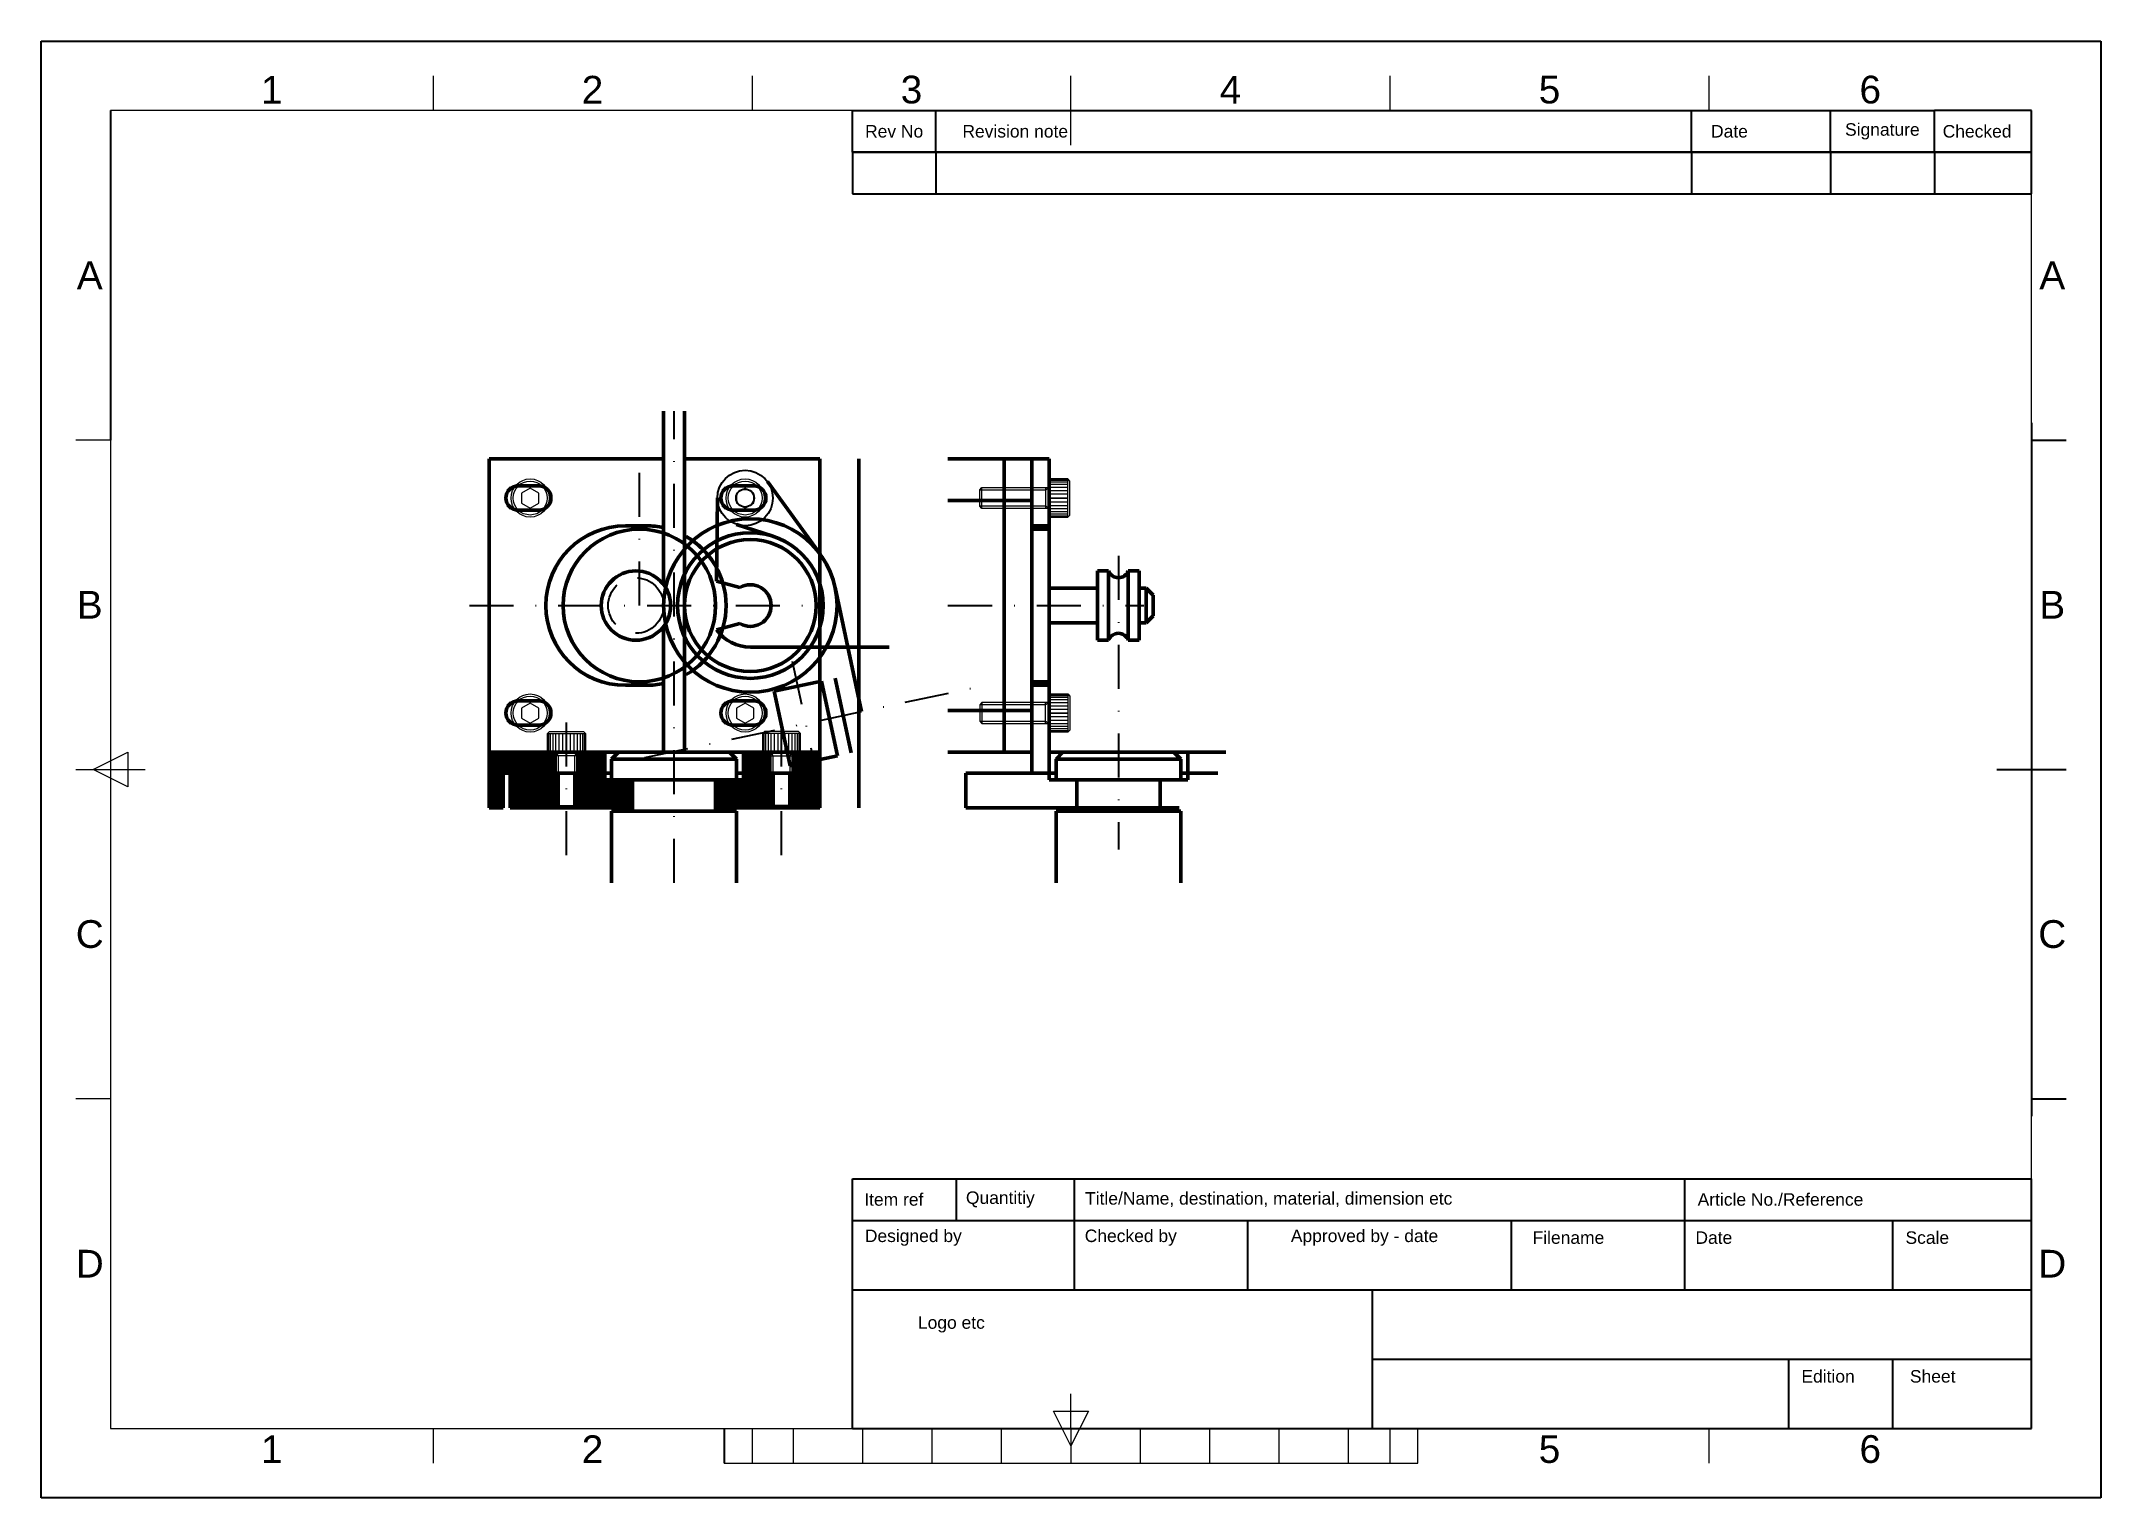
# Model space of a CAD drawing. Header units: millimetres. Extents: x 0 to 297, y 0 to 210.
import ezdxf

# ---------------------------------------------------------------- set-up
doc = ezdxf.new("R2010")
doc.units = ezdxf.units.MM
doc.linetypes.add('DASHDOT2', pattern=[12.7, 6.35, -3.175, 0, -3.175])
doc.linetypes.add('DASHED2', pattern=[9.525, 6.35, -3.175])
doc.layers.get('0').update_dxf_attribs({"linetype": 'CONTINUOUS', "lineweight": 25, "true_color": 0xffffff})
for name, color, linetype, lineweight, true_color in [('axes', 2, 'DASHDOT2', 25, 0xffff00), ('Border', 7, 'CONTINUOUS', 25, 0xffffff), ('continu', 3, 'CONTINUOUS', 50, 0x00ff00), ('hatch', 2, 'CONTINUOUS', 25, 0xffff00), ('hidden', 2, 'DASHED2', 25, 0xffff00), ('NULL', 4, 'CONTINUOUS', 5, 0x00ffff), ('Revision', 7, 'CONTINUOUS', 25, 0xffffff), ('Title', 7, 'CONTINUOUS', 25, 0xffffff)]:
    doc.layers.add(name, color=color, linetype=linetype, lineweight=lineweight, true_color=true_color)
doc.styles.add('textstyle27', font='')
doc.styles.add('textstyle28', font='')
doc.styles.add('textstyle29', font='')
doc.styles.add('textstyle30', font='')
doc.styles.add('textstyle31', font='')
doc.styles.add('textstyle32', font='')
doc.styles.add('textstyle33', font='')
doc.styles.add('textstyle34', font='')
doc.styles.add('textstyle35', font='')
doc.styles.add('textstyle36', font='')
doc.styles.add('textstyle37', font='')
doc.styles.add('textstyle38', font='')
doc.styles.add('textstyle39', font='')
doc.styles.add('textstyle40', font='')
doc.styles.add('textstyle41', font='')
doc.styles.add('textstyle42', font='')
doc.styles.add('textstyle43', font='')
doc.styles.add('textstyle44', font='')
doc.styles.add('textstyle45', font='')
doc.styles.add('textstyle46', font='')
doc.styles.add('textstyle47', font='')
doc.styles.add('textstyle48', font='')
doc.styles.add('textstyle49', font='')
doc.styles.add('textstyle50', font='')
doc.styles.add('textstyle51', font='')
doc.styles.add('textstyle52', font='')
doc.styles.add('textstyle53', font='')
doc.styles.add('textstyle54', font='')
doc.styles.add('textstyle55', font='')
doc.styles.add('textstyle56', font='')
doc.styles.add('textstyle57', font='')
doc.styles.add('textstyle58', font='')
doc.styles.add('textstyle59', font='')
doc.styles.add('textstyle60', font='')
doc.styles.add('textstyle61', font='')
doc.styles.add('textstyle62', font='')
doc.styles.get('textstyle27').set_extended_font_data('Arial')
doc.styles.get('textstyle28').set_extended_font_data('Arial')
doc.styles.get('textstyle29').set_extended_font_data('Arial')
doc.styles.get('textstyle30').set_extended_font_data('Arial')
doc.styles.get('textstyle31').set_extended_font_data('Arial')
doc.styles.get('textstyle32').set_extended_font_data('Arial')
doc.styles.get('textstyle33').set_extended_font_data('Arial')
doc.styles.get('textstyle34').set_extended_font_data('Arial')
doc.styles.get('textstyle35').set_extended_font_data('Arial')
doc.styles.get('textstyle36').set_extended_font_data('Arial')
doc.styles.get('textstyle37').set_extended_font_data('Arial')
doc.styles.get('textstyle38').set_extended_font_data('Arial')
doc.styles.get('textstyle39').set_extended_font_data('Arial')
doc.styles.get('textstyle40').set_extended_font_data('Arial')
doc.styles.get('textstyle41').set_extended_font_data('Arial')
doc.styles.get('textstyle42').set_extended_font_data('Arial')
doc.styles.get('textstyle43').set_extended_font_data('Arial')
doc.styles.get('textstyle44').set_extended_font_data('Arial')
doc.styles.get('textstyle45').set_extended_font_data('Arial')
doc.styles.get('textstyle46').set_extended_font_data('Arial')
doc.styles.get('textstyle47').set_extended_font_data('Arial')
doc.styles.get('textstyle48').set_extended_font_data('Arial')
doc.styles.get('textstyle49').set_extended_font_data('Arial')
doc.styles.get('textstyle50').set_extended_font_data('Arial')
doc.styles.get('textstyle51').set_extended_font_data('Arial')
doc.styles.get('textstyle52').set_extended_font_data('Arial')
doc.styles.get('textstyle53').set_extended_font_data('Arial')
doc.styles.get('textstyle54').set_extended_font_data('Arial')
doc.styles.get('textstyle55').set_extended_font_data('Arial')
doc.styles.get('textstyle56').set_extended_font_data('Arial')
doc.styles.get('textstyle57').set_extended_font_data('Arial')
doc.styles.get('textstyle58').set_extended_font_data('Arial')
doc.styles.get('textstyle59').set_extended_font_data('Arial')
doc.styles.get('textstyle60').set_extended_font_data('Arial')
doc.styles.get('textstyle61').set_extended_font_data('Arial')
doc.styles.get('textstyle62').set_extended_font_data('Arial')
pattern_1 = [(45, (0, 0), (-0.08838835, 0.08838835), [])]

# ---------------------------------------------------------------- blocks, each defined once
blk = doc.blocks.new('M3_DIN912_t')
at = {"layer": 'NULL', "color": 4, "linetype": 'CONTINUOUS', "true_color": 0x00ffff}
for p, q in [((0, 1.443376), (-1.25, 0.721688)), ((-1.25, 0.721688), (-1.25, -0.721688)), ((1.25, 0.721688), (0, 1.443376)), ((1.25, -0.721688), (1.25, 0.721688)), ((-1.25, -0.721688), (0, -1.443376)), ((0, -1.443376), (1.25, -0.721688))]:
    blk.add_line(p, q, dxfattribs=at)
blk.add_circle((0, 0), 2.75, dxfattribs=at)
at = {"layer": 'NULL', "color": 2, "linetype": 'CONTINUOUS', "true_color": 0xffff00}
blk.add_circle((0, 0), 2.45, dxfattribs=at)
blk = doc.blocks.new('M3x8_DIN912_f')
at = {"layer": 'NULL', "color": 4, "linetype": 'CONTINUOUS', "true_color": 0x00ffff}
for p, q in [((-2.45, 3), (-2.75, 2.7)), ((2.45, 3), (-2.45, 3)), ((2.75, 2.7), (2.45, 3)), ((-2.75, 2.7), (-2.75, 0)), ((-2.75, 0), (2.75, 0)), ((-1.5, -7.6935), (-1.5, 0)), ((1.5, 0), (1.5, -7.6935)), ((2.75, 0), (2.75, 2.7)), ((-1.5, -0.530874), (1.5, -0.530874)), ((-1.1935, -8), (-1.5, -7.6935)), ((1.5, -7.6935), (-1.5, -7.6935)), ((1.1935, -8), (-1.1935, -8)), ((1.5, -7.6935), (1.1935, -8))]:
    blk.add_line(p, q, dxfattribs=at)
at = {"layer": 'NULL', "color": 2, "linetype": 'CONTINUOUS', "true_color": 0xffff00}
for p, q in [((2.75, 2.7), (-2.75, 2.7)), ((-2.701015, 2.7), (-2.701015, 0)), ((-2.547223, 2.7), (-2.547223, 0)), ((-2.294501, 2.7), (-2.294501, 0)), ((-1.952663, 2.7), (-1.952663, 0)), ((-1.534986, 2.7), (-1.534986, 0)), ((-1.1935, -0.530874), (-1.5, 0)), ((-1.057692, 2.7), (-1.057692, 0)), ((-0.539319, 2.7), (-0.539319, 0)), ((0, 0), (0, 2.7)), ((0, 2.7), (0, 0)), ((0.539319, 0), (0.539319, 2.7)), ((1.057692, 0), (1.057692, 2.7)), ((1.5, 0), (1.1935, -0.530874)), ((1.534986, 0), (1.534986, 2.7)), ((1.952663, 0), (1.952663, 2.7)), ((2.294501, 0), (2.294501, 2.7)), ((2.547223, 0), (2.547223, 2.7)), ((2.701015, 0), (2.701015, 2.7)), ((-1.1935, -8), (-1.1935, -0.530874)), ((1.1935, -0.530874), (1.1935, -8))]:
    blk.add_line(p, q, dxfattribs=at)
blk = doc.blocks.new('M3x10_DIN912_f')
at = {"layer": 'NULL', "color": 4, "linetype": 'CONTINUOUS', "true_color": 0x00ffff}
for p, q in [((-2.45, 3), (-2.75, 2.7)), ((2.45, 3), (-2.45, 3)), ((2.75, 2.7), (2.45, 3)), ((-2.75, 2.7), (-2.75, 0)), ((-2.75, 0), (2.75, 0)), ((-1.5, -9.6935), (-1.5, 0)), ((1.5, 0), (1.5, -9.6935)), ((2.75, 0), (2.75, 2.7)), ((-1.5, -0.530874), (1.5, -0.530874)), ((-1.1935, -10), (-1.5, -9.6935)), ((1.5, -9.6935), (-1.5, -9.6935)), ((1.1935, -10), (-1.1935, -10)), ((1.5, -9.6935), (1.1935, -10))]:
    blk.add_line(p, q, dxfattribs=at)
at = {"layer": 'NULL', "color": 2, "linetype": 'CONTINUOUS', "true_color": 0xffff00}
for p, q in [((2.75, 2.7), (-2.75, 2.7)), ((-2.701015, 2.7), (-2.701015, 0)), ((-2.547223, 2.7), (-2.547223, 0)), ((-2.294501, 2.7), (-2.294501, 0)), ((-1.952663, 2.7), (-1.952663, 0)), ((-1.534986, 2.7), (-1.534986, 0)), ((-1.1935, -0.530874), (-1.5, 0)), ((-1.057692, 2.7), (-1.057692, 0)), ((-0.539319, 2.7), (-0.539319, 0)), ((0, 0), (0, 2.7)), ((0, 2.7), (0, 0)), ((0.539319, 0), (0.539319, 2.7)), ((1.057692, 0), (1.057692, 2.7)), ((1.5, 0), (1.1935, -0.530874)), ((1.534986, 0), (1.534986, 2.7)), ((1.952663, 0), (1.952663, 2.7)), ((2.294501, 0), (2.294501, 2.7)), ((2.547223, 0), (2.547223, 2.7)), ((2.701015, 0), (2.701015, 2.7)), ((-1.1935, -10), (-1.1935, -0.530874)), ((1.1935, -0.530874), (1.1935, -10))]:
    blk.add_line(p, q, dxfattribs=at)
blk = doc.blocks.new('Revision')
at = {"layer": 'Revision'}
for p, q in [((-170, 0), (-14, 0)), ((-170, -6), (-170, 0)), ((-158, -6), (-158, 0)), ((-49, -6), (-49, 0)), ((-29, -6), (-29, 0)), ((0, 0), (-14, 0)), ((-14, -6), (-14, 0)), ((0, -6), (0, 0)), ((0, -6), (-170, -6)), ((-170, -6), (-170, -12)), ((-170, -6), (-170, -6)), ((-170, -6), (-158, -6)), ((-158, -6), (-158, -12)), ((-158, -6), (-49, -6)), ((-49, -6), (-49, -12)), ((-49, -6), (-29, -6)), ((-29, -6), (-29, -12)), ((-29, -6), (-14, -6)), ((-14, -6), (-14, -12)), ((-14, -6), (0, -6)), ((0, -12), (0, -6)), ((-170, -12), (0, -12))]:
    blk.add_line(p, q, dxfattribs=at)
at = {"layer": 'Revision', "char_height": 1.8, "attachment_point": 5}
for s, insert, style in [('Rev No', (-164, -3), 'textstyle31'), ('Revision note', (-146.54, -3), 'textstyle27'), ('Date', (-43.55, -3), 'textstyle28'), ('Signature', (-21.5, -3), 'textstyle29'), ('Checked', (-7.84, -3), 'textstyle30')]:
    blk.add_mtext(s, dxfattribs=dict(at, insert=insert, style=style))
blk = doc.blocks.new('Title')
at = {"layer": 'Title'}
for p, q in [((-170, 36), (0, 36)), ((-170, 30), (-170, 36)), ((-155, 30), (-155, 36)), ((-138, 30), (-138, 36)), ((-50, 30), (-50, 36)), ((0, 0), (0, 36)), ((-170, 30), (0, 30)), ((-170, 0), (-170, 30)), ((-138, 20), (-138, 30)), ((-113, 20), (-113, 30)), ((-75, 20), (-75, 30)), ((-50, 20), (-50, 30)), ((-20, 20), (-20, 30)), ((-170, 20), (0, 20)), ((-95, 0), (-95, 20)), ((-95, 10), (0, 10)), ((-35, 0), (-35, 10)), ((-20, 0), (-20, 10)), ((0, 0), (0, 10)), ((-170, 0), (0, 0))]:
    blk.add_line(p, q, dxfattribs=at)
at = {"layer": 'Title', "char_height": 1.8, "attachment_point": 5}
for s, insert, style in [('Item ref', (-164.05, 33), 'textstyle43'), ('Quantitiy', (-148.69, 33), 'textstyle42'), ('Title/Name, destination, material, dimension etc', (-109.99, 33), 'textstyle44'), ('Article No./Reference', (-36.19, 33), 'textstyle32'), ('Designed by', (-161.24, 27.5), 'textstyle33'), ('Checked by', (-129.88, 27.5), 'textstyle34'), ('Approved by - date', (-96.17, 27.5), 'textstyle35'), ('Filename', (-66.77, 27.5), 'textstyle36'), ('Date', (-45.8, 27.5), 'textstyle37'), ('Scale', (-15.02, 27.5), 'textstyle38'), ('Logo etc', (-155.75, 15), 'textstyle41'), ('Edition', (-29.33, 7.5), 'textstyle39'), ('Sheet', (-14.24, 7.5), 'textstyle40')]:
    blk.add_mtext(s, dxfattribs=dict(at, insert=insert, style=style))
blk = doc.blocks.new('iso_en_a4_metric_landscape_aec')
at = {"layer": 'Border'}
for p, q in [((0, 0), (0, 210)), ((0, 210), (297, 210)), ((297, 210), (297, 0)), ((10, 200), (10, 152.5)), ((287, 155), (287, 55)), ((287, 152.5), (292, 152.5)), ((282, 105), (292, 105)), ((287, 57.5), (292, 57.5)), ((98.5, 10), (98.5, 5)), ((297, 0), (0, 0))]:
    blk.add_line(p, q, dxfattribs=at)
at = {"layer": 'Border', "color": 0, "linetype": 'CONTINUOUS', "lineweight": 0}
for p, q in [((56.5, 205), (56.5, 200)), ((102.5, 205), (102.5, 200)), ((148.5, 195), (148.5, 205)), ((194.5, 205), (194.5, 200)), ((240.5, 205), (240.5, 200)), ((10, 200), (10, 200)), ((10, 200), (10, 200)), ((56.5, 200), (10, 200)), ((56.5, 200), (56.5, 200)), ((102.5, 200), (56.5, 200)), ((148.5, 200), (102.5, 200)), ((194.5, 200), (148.5, 200)), ((240.5, 200), (194.5, 200)), ((287, 200), (240.5, 200)), ((287, 200), (287, 200)), ((287, 155), (287, 200)), ((287, 200), (287, 200)), ((10, 152.5), (5, 152.5)), ((10, 152.5), (10, 105)), ((7.5, 105), (12.5, 107.5)), ((12.5, 107.5), (12.5, 102.5)), ((5, 105), (15, 105)), ((12.5, 102.5), (7.5, 105)), ((10, 105), (10, 57.5)), ((10, 57.5), (5, 57.5)), ((10, 57.5), (10, 10)), ((287, 10), (287, 55)), ((148.5, 10), (148.5, 15)), ((148.5, 7.5), (146, 12.5)), ((146, 12.5), (151, 12.5)), ((151, 12.5), (148.5, 7.5)), ((10, 10), (10, 10)), ((10, 10), (56.5, 10)), ((56.5, 10), (56.5, 5)), ((56.5, 10), (56.5, 10)), ((56.5, 10), (102.5, 10)), ((98.5, 10), (198.5, 10)), ((102.5, 10), (102.5, 5)), ((102.5, 10), (148.5, 10)), ((108.5, 5), (108.5, 10)), ((118.5, 5), (118.5, 10)), ((128.5, 5), (128.5, 10)), ((138.5, 5), (138.5, 10)), ((148.5, 10), (148.5, 5)), ((148.5, 10), (194.5, 10)), ((158.5, 5), (158.5, 10)), ((168.5, 5), (168.5, 10)), ((178.5, 5), (178.5, 10)), ((188.5, 5), (188.5, 10)), ((194.5, 10), (194.5, 5)), ((194.5, 10), (240.5, 10)), ((198.5, 5), (198.5, 10)), ((240.5, 10), (240.5, 5)), ((240.5, 10), (287, 10)), ((287, 10), (287, 10)), ((98.5, 5), (198.5, 5))]:
    blk.add_line(p, q, dxfattribs=at)
for name, p in [('Revision', (287, 200)), ('Title', (287, 10))]:
    blk.add_blockref(name, p)
at = {"layer": 'Border', "char_height": 4, "attachment_point": 5}
for s, insert, style in [('1', (33.25, 203), 'textstyle53'), ('2', (79.5, 203), 'textstyle55'), ('3', (125.5, 203), 'textstyle57'), ('4', (171.5, 203), 'textstyle58'), ('5', (217.5, 203), 'textstyle59'), ('6', (263.75, 203), 'textstyle61'), ('A', (7, 176.25), 'textstyle45'), ('A', (290, 176.25), 'textstyle46'), ('B', (7, 128.75), 'textstyle51'), ('B', (290, 128.75), 'textstyle52'), ('C', (7, 81.25), 'textstyle49'), ('C', (290, 81.25), 'textstyle50'), ('D', (7, 33.75), 'textstyle47'), ('D', (290, 33.75), 'textstyle48'), ('1', (33.25, 7), 'textstyle54'), ('2', (79.5, 7), 'textstyle56'), ('5', (217.5, 7), 'textstyle60'), ('6', (263.75, 7), 'textstyle62')]:
    blk.add_mtext(s, dxfattribs=dict(at, insert=insert, style=style))

msp = doc.modelspace()

# ---------------------------------------------------------------- hatches: boundary and pattern name
at = {"layer": 'hatch'}
h = msp.add_hatch(dxfattribs=at)
h.set_pattern_fill('ANSI31', color=256, scale=0.5, style=0)
h.set_pattern_definition(pattern_1)
h.paths.add_polyline_path([(64.61, 99.49), (64.61, 107.49), (74.01, 107.49), (74.01, 104.49), (66.61, 104.49), (66.61, 99.49)])
h = msp.add_hatch(dxfattribs=at)
h.set_pattern_fill('ANSI31', color=256, scale=0.5, style=0)
h.set_pattern_definition(pattern_1)
h.paths.add_polyline_path([(77.51, 104.49), (81.26, 104.49), (81.26, 107.49), (77.51, 107.49)])
h = msp.add_hatch(dxfattribs=at)
h.set_pattern_fill('ANSI31', color=256, scale=0.5, style=0)
h.set_pattern_definition(pattern_1)
h.paths.add_polyline_path([(101.26, 104.49), (105.01, 104.49), (105.01, 107.49), (101.26, 107.49)])
h = msp.add_hatch(dxfattribs=at)
h.set_pattern_fill('ANSI31', color=256, scale=0.5, style=0)
h.set_pattern_definition(pattern_1)
h.paths.add_polyline_path([(112.26, 104.49), (108.51, 104.49), (108.51, 107.49), (112.26, 107.49)])
h = msp.add_hatch(dxfattribs=at)
h.set_pattern_fill('ANSI31', color=256, scale=0.5, angle=90, style=0)
h.set_pattern_definition(pattern_1)
h.paths.add_polyline_path([(67.61, 99.49), (74.56, 99.49), (74.56, 104.49), (67.61, 104.49)])
h = msp.add_hatch(dxfattribs=at)
h.set_pattern_fill('ANSI31', color=256, scale=0.5, angle=90, style=0)
h.set_pattern_definition(pattern_1)
h.paths.add_polyline_path([(76.95, 104.49), (81.26, 104.49), (81.26, 103.49), (85.26, 103.49), (85.26, 99.49), (76.95, 99.49)])
h = msp.add_hatch(dxfattribs=at)
h.set_pattern_fill('ANSI31', color=256, scale=0.5, angle=90, style=0)
h.set_pattern_definition(pattern_1)
h.paths.add_polyline_path([(101.26, 103.49), (101.26, 104.49), (105.56, 104.49), (105.56, 99.49), (97.26, 99.49), (97.26, 103.49)])
h = msp.add_hatch(dxfattribs=at)
h.set_pattern_fill('ANSI31', color=256, scale=0.5, angle=90, style=0)
h.set_pattern_definition(pattern_1)
h.paths.add_polyline_path([(107.95, 104.49), (112.26, 104.49), (112.26, 99.49), (107.95, 99.49)])

# ---------------------------------------------------------------- linework, layer by layer
for radius in [4, 1.3]:
    msp.add_circle((101.51, 144.14), radius)
at = {"layer": 'axes'}
for p, q in [((91.26, 88.64), (91.26, 156.64)), ((86.26, 128.64), (86.26, 148.64)), ((155.34, 135.79), (155.34, 93.49)), ((61.76, 128.64), (110.76, 128.64)), ((130.76, 128.64), (159, 128.64)), ((112.34, 101.86), (108.18, 121.43)), ((87.05, 106.71), (134.98, 116.9)), ((75.76, 92.64), (75.76, 112.64)), ((106.76, 92.64), (106.76, 112.64))]:
    msp.add_line(p, q, dxfattribs=at)
at = {"layer": 'continu'}
for p, q in [((89.76, 131.64), (89.76, 156.64)), ((92.76, 107.49), (92.76, 156.64)), ((64.61, 99.49), (64.61, 149.79)), ((64.61, 149.79), (89.76, 149.79)), ((92.76, 149.79), (112.26, 149.79)), ((112.26, 99.49), (112.26, 149.79)), ((117.91, 99.49), (117.91, 149.79)), ((130.76, 149.79), (145.34, 149.79)), ((138.84, 149.79), (138.84, 107.49)), ((142.84, 149.79), (142.84, 104.49)), ((145.34, 149.79), (145.34, 107.49)), ((68.76, 145.89), (71.76, 145.89)), ((99.76, 145.89), (102.76, 145.89)), ((112.37, 135.99), (104.74, 146.5)), ((97.39, 132.15), (97.51, 144.19)), ((130.76, 143.79), (142.84, 143.79)), ((68.76, 142.39), (71.76, 142.39)), ((84.26, 140.14), (87.26, 140.14)), ((99.76, 142.39), (102.76, 142.39)), ((105.52, 138.63), (100.26, 140.34)), ((142.84, 140.14), (145.34, 140.14)), ((142.84, 139.64), (145.34, 139.64)), ((100.76, 131.24), (97.39, 132.15)), ((118.29, 113.35), (114.48, 131.24)), ((145.34, 131.14), (152.34, 131.14)), ((152.34, 128.64), (152.34, 133.64)), ((152.34, 133.64), (153.92, 133.64)), ((153.92, 133.64), (153.92, 128.64)), ((158.34, 133.64), (156.75, 133.64)), ((156.75, 133.64), (156.75, 128.64)), ((158.34, 128.64), (158.34, 133.64)), ((158.34, 131.14), (159.34, 131.14)), ((159.34, 131.14), (159.34, 128.64)), ((159.34, 131.14), (160.34, 130.14)), ((152.34, 128.64), (152.34, 123.64)), ((153.92, 123.64), (153.92, 128.64)), ((156.75, 123.64), (156.75, 128.64)), ((158.34, 128.64), (158.34, 123.64)), ((159.34, 126.14), (159.34, 128.64)), ((160.34, 130.14), (160.34, 128.64)), ((160.34, 127.14), (160.34, 128.64)), ((89.76, 107.49), (89.76, 125.64)), ((100.76, 126.05), (97.39, 125.14)), ((145.34, 126.14), (152.34, 126.14)), ((158.34, 126.14), (159.34, 126.14)), ((159.34, 126.14), (160.34, 127.14)), ((102.26, 122.64), (122.26, 122.64)), ((152.34, 123.64), (153.92, 123.64)), ((158.34, 123.64), (156.75, 123.64)), ((84.26, 117.14), (87.26, 117.14)), ((105.69, 116.3), (112.54, 117.75)), ((107.98, 105.54), (105.69, 116.3)), ((114.82, 106.99), (112.54, 117.75)), ((116.78, 107.41), (114.49, 118.17)), ((142.84, 117.64), (145.34, 117.64)), ((142.84, 117.14), (145.34, 117.14)), ((68.76, 114.89), (71.76, 114.89)), ((99.76, 114.89), (102.76, 114.89)), ((130.76, 113.49), (142.84, 113.49)), ((68.76, 111.39), (71.76, 111.39)), ((99.76, 111.39), (102.76, 111.39)), ((83.26, 107.49), (64.61, 107.49)), ((74.01, 107.49), (74.01, 104.49)), ((77.51, 107.49), (77.51, 104.49)), ((77.51, 107.11), (77.51, 104.49)), ((81.26, 103.49), (81.26, 107.49)), ((82.26, 106.49), (83.26, 107.49)), ((83.26, 107.49), (91.26, 107.49)), ((91.26, 107.49), (99.26, 107.49)), ((99.26, 107.49), (100.26, 106.49)), ((99.26, 107.49), (112.26, 107.49)), ((101.26, 103.49), (101.26, 107.49)), ((105.01, 107.49), (105.01, 104.49)), ((107.98, 105.54), (114.82, 106.99)), ((108.51, 107.49), (108.51, 104.49)), ((108.51, 107.11), (108.51, 104.49)), ((130.76, 107.49), (142.84, 107.49)), ((145.34, 107.49), (170.85, 107.49)), ((145.34, 103.49), (145.34, 107.49)), ((146.34, 106.49), (147.34, 107.49)), ((147.34, 107.49), (155.34, 107.49)), ((155.34, 107.49), (163.34, 107.49)), ((163.34, 107.49), (164.34, 106.49)), ((165.34, 103.49), (165.34, 107.49)), ((66.61, 104.49), (82.26, 104.49)), ((66.61, 99.49), (66.61, 104.49)), ((67.61, 99.49), (67.61, 104.49)), ((74.56, 104.49), (74.56, 99.49)), ((76.95, 99.49), (76.95, 104.49)), ((82.26, 103.49), (82.26, 106.49)), ((82.26, 106.49), (100.26, 106.49)), ((100.26, 106.49), (100.26, 103.49)), ((100.26, 104.49), (112.26, 104.49)), ((105.56, 99.49), (105.56, 104.49)), ((107.95, 104.49), (107.95, 99.49)), ((133.34, 104.49), (133.34, 99.49)), ((133.34, 104.49), (146.34, 104.49)), ((146.34, 106.49), (164.34, 106.49)), ((146.34, 103.49), (146.34, 106.49)), ((164.34, 106.49), (164.34, 103.49)), ((164.34, 104.49), (169.69, 104.49)), ((81.26, 103.49), (101.26, 103.49)), ((85.26, 98.99), (85.26, 103.49)), ((97.26, 98.99), (97.26, 103.49)), ((145.34, 103.49), (165.34, 103.49)), ((149.34, 98.99), (149.34, 103.49)), ((161.34, 98.99), (161.34, 103.49)), ((64.61, 99.49), (66.61, 99.49)), ((67.61, 99.49), (85.26, 99.49)), ((82.26, 98.99), (100.26, 98.99)), ((82.26, 88.64), (82.26, 98.99)), ((97.26, 99.49), (112.26, 99.49)), ((100.26, 88.64), (100.26, 98.99)), ((133.34, 99.49), (164.11, 99.49)), ((146.34, 98.99), (164.34, 98.99)), ((146.34, 88.64), (146.34, 98.99)), ((164.34, 88.64), (164.34, 98.99))]:
    msp.add_line(p, q, dxfattribs=at)
for centre, radius in [((86.26, 128.64), 11), ((102.26, 128.64), 12.5), ((102.26, 128.64), 10.5), ((102.26, 128.64), 9.5), ((85.76, 128.64), 5)]:
    msp.add_circle(centre, radius, dxfattribs=at)
for centre, radius, start, end in [((68.76, 144.14), 1.75, 90, 270), ((71.76, 144.14), 1.75, 270, 90), ((99.76, 144.14), 1.75, 90, 270), ((102.76, 144.14), 1.75, 270, 90), ((84.26, 128.64), 11.5, 90, 270), ((87.26, 128.64), 11.5, 77.4441, 90), ((87.26, 128.64), 11.5, 24.62, 60), ((87.26, 128.64), 11.5, 300, 60), ((102.26, 128.64), 3, 0, 120), ((155.34, 134.14), 1.5, 199.4712, 270), ((155.34, 134.14), 1.5, 270, 340.5288), ((102.26, 128.64), 3, 240, 0), ((102.26, 128.64), 6, 215.7048, 270), ((155.34, 123.14), 1.5, 90, 160.5288), ((155.34, 123.14), 1.5, 19.4712, 90), ((87.26, 128.64), 11.5, 270, 282.5559), ((68.76, 113.14), 1.75, 90, 270), ((71.76, 113.14), 1.75, 270, 90), ((99.76, 113.14), 1.75, 90, 270), ((102.76, 113.14), 1.75, 270, 90)]:
    msp.add_arc(centre, radius, start, end, dxfattribs=at)
at = {"layer": 'hidden'}
msp.add_circle((85.76, 128.64), 4, dxfattribs=at)

# ---------------------------------------------------------------- block references
for name, p in [('iso_en_a4_metric_landscape_aec', (0, 0)), ('M3_DIN912_t', (70.51, 144.14)), ('M3_DIN912_t', (101.51, 144.14)), ('M3_DIN912_t', (70.51, 113.14)), ('M3_DIN912_t', (101.51, 113.14))]:
    msp.add_blockref(name, p)
at = {"layer": 'continu', "rotation": -90}
msp.add_blockref('M3x10_DIN912_f', (145.34, 144.14), dxfattribs=at)
at = {"layer": 'continu', "yscale": -1}
for name, p, rotation in [('M3x10_DIN912_f', (145.34, 113.14), 90.00000000000001), ('M3x8_DIN912_f', (75.76, 107.49), 180)]:
    msp.add_blockref(name, p, dxfattribs=dict(at, rotation=rotation))
at = {"layer": 'hatch'}
msp.add_blockref('M3x8_DIN912_f', (106.76, 107.49), dxfattribs=at)

doc.saveas('drawing.dxf')
